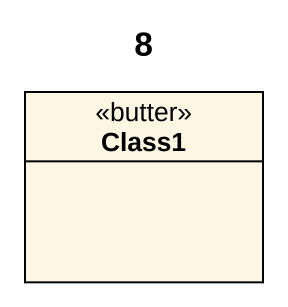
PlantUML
@startuml
title 8
hide circle
hide empty members
class Class1 <<butter>>
@enduml
